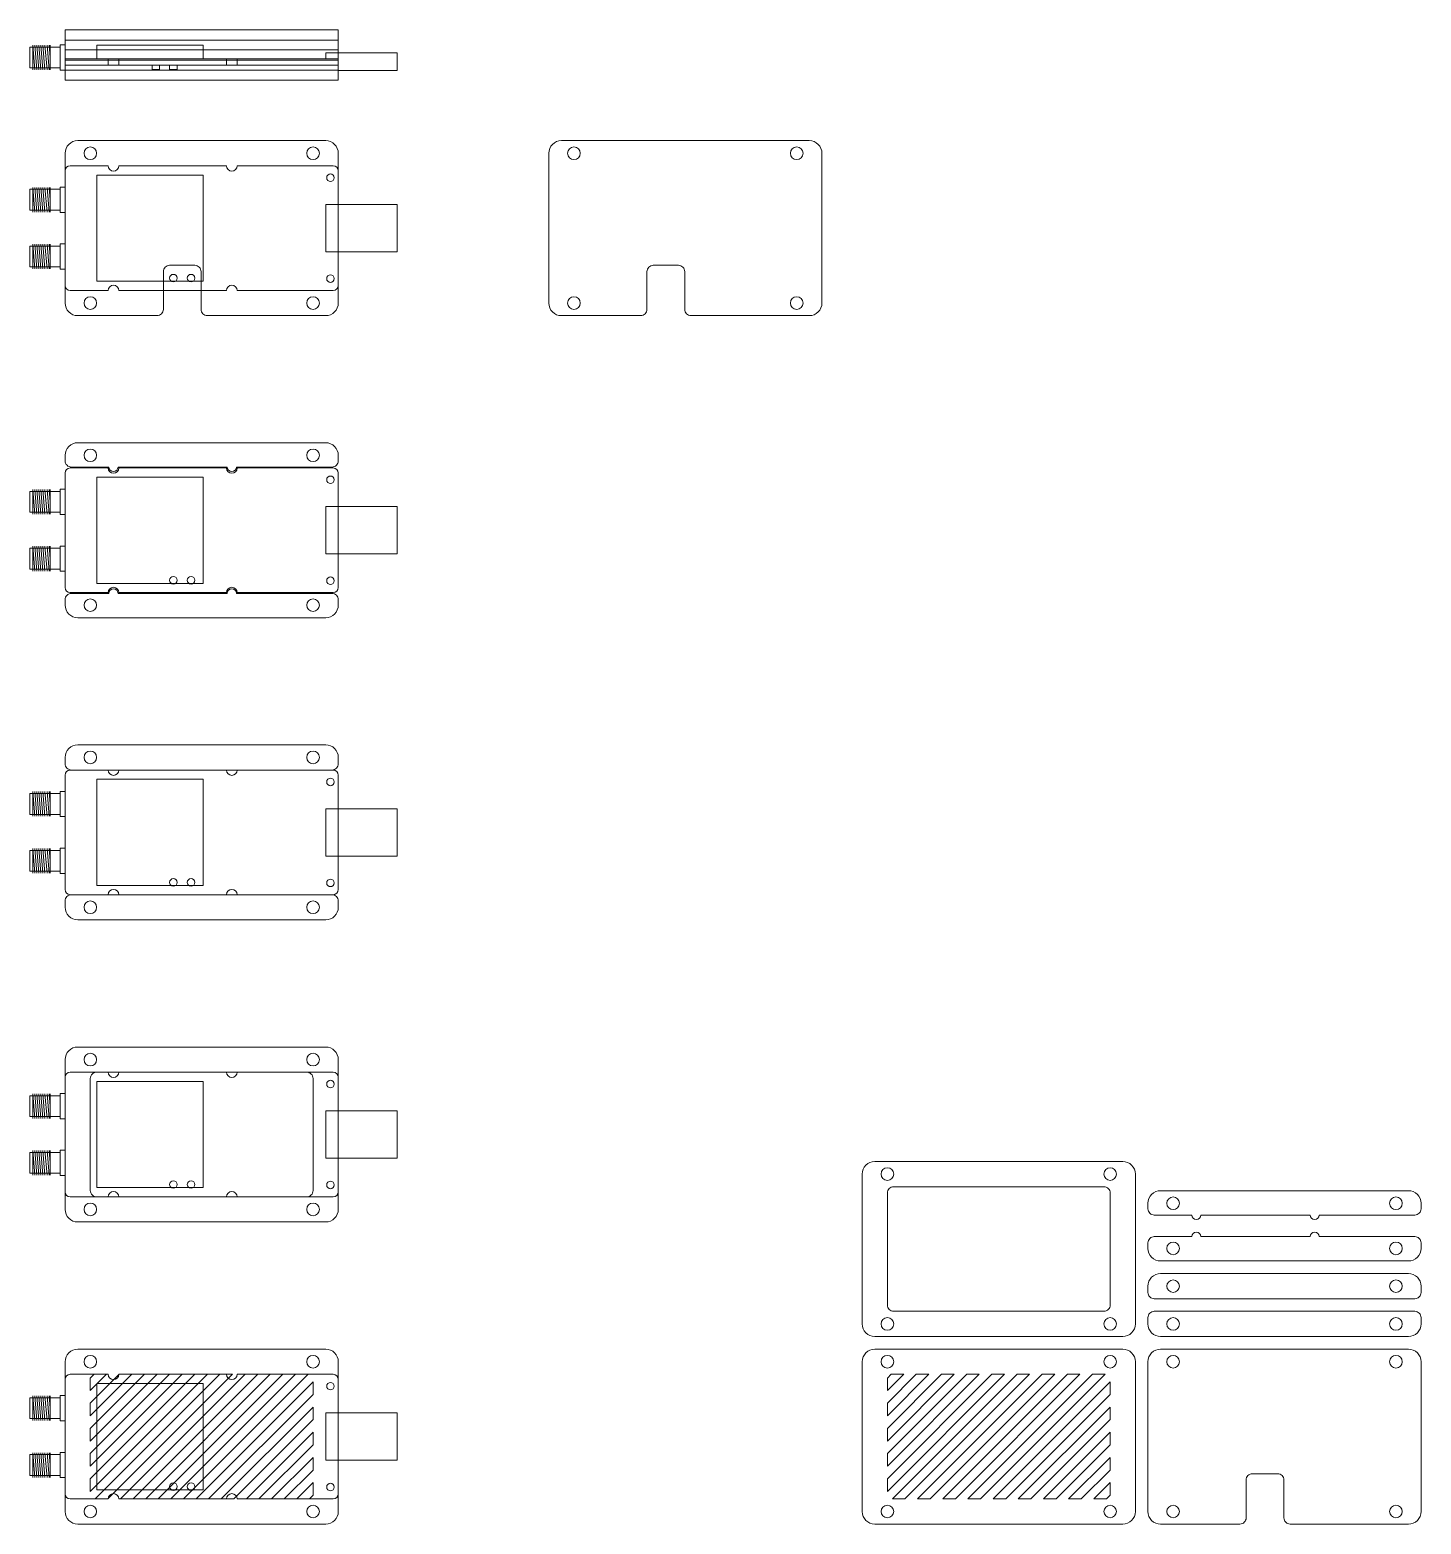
# Model space of a CAD drawing. Header units: inches. Extents: x -0.4 to 13.5, y -12.2 to 2.6.
import ezdxf

# ---------------------------------------------------------------- set-up
doc = ezdxf.new("R2010")
doc.units = ezdxf.units.IN
doc.header["$MEASUREMENT"] = 0
for name, color, linetype, lineweight in [('A-DETL-LWT1', 5, 'Continuous', 0), ('A-DETL-LWT2', 1, 'Continuous', 0), ('A-DETL-LWT3', 8, 'Continuous', 0), ('A-DETL-LWT4', 3, 'Continuous', 0), ('A-DETL-LWT5', 2, 'Continuous', 0), ('A-DETL-LWT8', 136, 'Continuous', 0)]:
    doc.layers.add(name, color=color, linetype=linetype, lineweight=lineweight)

# ---------------------------------------------------------------- blocks, each defined once
blk = doc.blocks.new('LimeSDR Mini Side Profile')
for p, q in [((-3.032, 0.1355), (-3.032, -0.1095)), ((-3.032, 0.1355), (-3.012, -0.1095)), ((-3.012, 0.1355), (-2.992, -0.1095)), ((-2.992, 0.1355), (-2.972, -0.1095)), ((-2.972, 0.1355), (-2.952, -0.1095)), ((-2.952, 0.1355), (-2.932, -0.1095)), ((-2.932, 0.1355), (-2.912, -0.1095)), ((-2.912, 0.1355), (-2.892, -0.1095)), ((-2.892, 0.1355), (-2.872, -0.1095)), ((-2.872, 0.1355), (-2.862, 0.013)), ((-2.862, 0.1355), (-2.862, -0.1095)), ((-1.1095, -0.062), (-1.1095, 0)), ((-1.0045, -0.062), (-1.0045, 0)), ((-2.2845, -0.062), (-2.2845, 0)), ((-2.1795, -0.062), (-2.1795, 0))]:
    blk.add_line(p, q)
for points in [[(-2.762, 0.1165), (-2.762, -0.0905), (-3.062, -0.0905), (-3.062, 0.1165)], [(-2.712, -0.112), (-2.712, 0.138), (-2.762, 0.138), (-2.762, -0.112)], [(-2.397, 0), (-2.397, 0.135), (-1.343, 0.135), (-1.343, 0)], [(-0.125, 0), (-0.125, 0.06), (0.5835, 0.06), (0.5835, -0.115), (0, -0.115), (0, 0)], [(-1.8495, -0.062), (-1.8495, -0.107), (-1.7745, -0.107), (-1.7745, -0.062)], [(-1.6745, -0.062), (-1.6745, -0.107), (-1.5995, -0.107), (-1.5995, -0.062)]]:
    blk.add_lwpolyline(points, close=True)
blk.add_lwpolyline([(-2.712, -0.062), (0, -0.062), (0, 0), (-2.712, 0), (-2.712, -0.062)])
blk = doc.blocks.new('LimeSDR Mini Plan View')
for p, q in [((-0.32, 1.02325), (-0.32, 0.77825)), ((-0.32, 1.02325), (-0.3, 0.77825)), ((-0.3, 1.02325), (-0.28, 0.77825)), ((-0.28, 1.02325), (-0.26, 0.77825)), ((-0.26, 1.02325), (-0.24, 0.77825)), ((-0.24, 1.02325), (-0.22, 0.77825)), ((-0.22, 1.02325), (-0.2, 0.77825)), ((-0.2, 1.02325), (-0.18, 0.77825)), ((-0.18, 1.02325), (-0.16, 0.77825)), ((-0.16, 1.02325), (-0.15, 0.90075)), ((-0.15, 1.02325), (-0.15, 0.77825)), ((-0.32, 0.45925), (-0.32, 0.21425)), ((-0.32, 0.45925), (-0.3, 0.21425)), ((-0.3, 0.45925), (-0.28, 0.21425)), ((-0.28, 0.45925), (-0.26, 0.21425)), ((-0.26, 0.45925), (-0.24, 0.21425)), ((-0.24, 0.45925), (-0.22, 0.21425)), ((-0.22, 0.45925), (-0.2, 0.21425)), ((-0.2, 0.45925), (-0.18, 0.21425)), ((-0.18, 0.45925), (-0.16, 0.21425)), ((-0.16, 0.45925), (-0.15, 0.33675)), ((-0.15, 0.45925), (-0.15, 0.21425))]:
    blk.add_line(p, q)
for points in [[(0.4275, 1.2375), (0.05, 1.2375, 0.41421356), (0, 1.1875), (0, 0.05, 0.41421356), (0.05, 0), (0.4275, 0)], [(1.7075, 0), (2.662, 0, 0.41421356), (2.712, 0.05), (2.712, 1.1875, 0.41421356), (2.662, 1.2375), (1.7075, 1.2375)]]:
    blk.add_lwpolyline(points, format="xyb")
for points in [[(1.6025, 1.2375), (0.5325, 1.2375)], [(0.5325, 0), (1.6025, 0)]]:
    blk.add_lwpolyline(points)
for points in [[(0.315, 1.14575), (0.315, 0.09175), (1.369, 0.09175), (1.369, 1.14575)], [(-0.05, 1.00425), (-0.05, 0.79725), (-0.35, 0.79725), (-0.35, 1.00425)], [(0, 0.77575), (0, 1.02575), (-0.05, 1.02575), (-0.05, 0.77575)], [(2.587, 0.854), (3.2955, 0.854), (3.2955, 0.3835), (2.587, 0.3835)], [(0, 0.21175), (0, 0.46175), (-0.05, 0.46175), (-0.05, 0.21175)], [(-0.05, 0.44025), (-0.05, 0.23325), (-0.35, 0.23325), (-0.35, 0.44025)]]:
    blk.add_lwpolyline(points, close=True)
for centre in [(2.6345, 1.12), (1.075, 0.1225), (1.25, 0.1225), (2.6345, 0.1175)]:
    blk.add_circle(centre, 0.0375)
for centre, start, end in [((0.48, 1.2375), 180, 0), ((1.655, 1.2375), 180, 0), ((0.48, 0), 0, 180), ((1.655, 0), 0, 180)]:
    blk.add_arc(centre, 0.0525, start, end)
blk = doc.blocks.new('L1')
blk.add_lwpolyline([(0.9125, -0.25), (0.125, -0.25, -0.4142136), (0, -0.125), (0, 1.3625, -0.4142136), (0.125, 1.4875), (2.587, 1.4875, -0.4142136), (2.712, 1.3625), (2.712, -0.125, -0.4142136), (2.587, -0.25), (1.4125, -0.25, -0.4142136), (1.35, -0.1875), (1.35, 0.1875, 0.4142136), (1.2875, 0.25), (1.0375, 0.25, 0.4142136), (0.975, 0.1875), (0.975, -0.1875, -0.4142136)], format="xyb", close=True)
for centre in [(0.25, 1.3625), (2.462, 1.3625), (0.25, -0.125), (2.462, -0.125)]:
    blk.add_circle(centre, 0.0625)
blk = doc.blocks.new('L2')
blk.add_lwpolyline([(1.61, -0.008, -1), (1.7, -0.008), (2.65, -0.008, -0.414214), (2.712, -0.07), (2.712, -0.125, -0.414214), (2.587, -0.25), (0.125, -0.25, -0.414214), (0, -0.125), (0, -0.07, -0.414214), (0.063, -0.008), (0.435, -0.008, -1), (0.525, -0.008)], format="xyb", close=True)
for centre in [(0.25, -0.125), (2.462, -0.125)]:
    blk.add_circle(centre, 0.0625)
blk = doc.blocks.new('L3')
blk.add_lwpolyline([(2.712, -0.0625), (2.712, -0.125, -0.4142136), (2.587, -0.25), (0.125, -0.25, -0.4142136), (0, -0.125), (0, -0.0625, -0.4142136), (0.0625, 0), (2.6495, 0, -0.4142136)], format="xyb", close=True)
for centre in [(0.25, -0.125), (2.462, -0.125)]:
    blk.add_circle(centre, 0.0625)
blk = doc.blocks.new('L4')
for points in [[(0.125, 1.4875), (2.587, 1.4875, -0.4142136), (2.712, 1.3625), (2.712, -0.125, -0.4142136), (2.587, -0.25), (0.125, -0.25, -0.4142136), (0, -0.125), (0, 1.3625, -0.4142136)], [(0.3125, 1.2375), (2.3995, 1.2375, -0.4142136), (2.462, 1.175), (2.462, 0.0625, -0.4142136), (2.3995, 0), (0.3125, 0, -0.4142136), (0.25, 0.0625), (0.25, 1.175, -0.4142136)]]:
    blk.add_lwpolyline(points, format="xyb", close=True)
for centre in [(0.25, 1.3625), (2.462, 1.3625), (0.25, -0.125), (2.462, -0.125)]:
    blk.add_circle(centre, 0.0625)
blk = doc.blocks.new('L5')
for p, q in [((0.25, 0.70025), (0.78725, 1.2375)), ((0.25, 0.57525), (0.91225, 1.2375)), ((0.25, 0.45025), (1.03725, 1.2375)), ((0.25, 0.32525), (1.16225, 1.2375)), ((0.25, 0.20025), (1.28725, 1.2375)), ((0.25, 0.07525), (1.41225, 1.2375)), ((0.25, 1.07525), (0.41225, 1.2375)), ((0.25, 0.95025), (0.53725, 1.2375)), ((0.25, 0.82525), (0.66225, 1.2375)), ((0.25, 1.20025), (0.28725, 1.2375)), ((0.29975, 0), (1.53725, 1.2375)), ((0.42475, 0), (1.66225, 1.2375)), ((0.54975, 0), (1.78725, 1.2375)), ((0.67475, 0), (1.91225, 1.2375)), ((0.79975, 0), (2.03725, 1.2375)), ((0.92475, 0), (2.16225, 1.2375)), ((1.04975, 0), (2.28725, 1.2375)), ((1.17475, 0), (2.41225, 1.2375)), ((1.29975, 0), (2.462, 1.16225)), ((1.42475, 0), (2.462, 1.03725)), ((1.54975, 0), (2.462, 0.91225)), ((1.67475, 0), (2.462, 0.78725)), ((1.79975, 0), (2.462, 0.66225)), ((1.92475, 0), (2.462, 0.53725)), ((2.04975, 0), (2.462, 0.41225)), ((2.17475, 0), (2.462, 0.28725)), ((2.29975, 0), (2.462, 0.16225)), ((2.42475, 0), (2.462, 0.03725))]:
    blk.add_line(p, q)
blk.add_lwpolyline([(0.125, 1.4875), (2.587, 1.4875, -0.41421356), (2.712, 1.3625), (2.712, -0.125, -0.41421356), (2.587, -0.25), (0.125, -0.25, -0.41421356), (0, -0.125), (0, 1.3625, -0.41421356)], format="xyb", close=True)
for points in [[(0.25, 1.07525), (0.25, 1.20025)], [(0.28725, 1.2375), (0.41225, 1.2375)], [(0.53725, 1.2375), (0.66225, 1.2375)], [(0.78725, 1.2375), (0.91225, 1.2375)], [(1.03725, 1.2375), (1.16225, 1.2375)], [(1.28725, 1.2375), (1.41225, 1.2375)], [(1.53725, 1.2375), (1.66225, 1.2375)], [(1.78725, 1.2375), (1.91225, 1.2375)], [(2.03725, 1.2375), (2.16225, 1.2375)], [(2.28725, 1.2375), (2.41225, 1.2375)], [(2.462, 1.16225), (2.462, 1.03725)], [(0.25, 0.82525), (0.25, 0.95025)], [(2.462, 0.91225), (2.462, 0.78725)], [(0.25, 0.57525), (0.25, 0.70025)], [(2.462, 0.66225), (2.462, 0.53725)], [(0.25, 0.32525), (0.25, 0.45025)], [(2.462, 0.41225), (2.462, 0.28725)], [(0.25, 0.07525), (0.25, 0.20025)], [(2.462, 0.16225), (2.462, 0.03725)], [(0.42475, 0), (0.29975, 0)], [(0.67475, 0), (0.54975, 0)], [(0.92475, 0), (0.79975, 0)], [(1.17475, 0), (1.04975, 0)], [(1.42475, 0), (1.29975, 0)], [(1.67475, 0), (1.54975, 0)], [(1.92475, 0), (1.79975, 0)], [(2.17475, 0), (2.04975, 0)], [(2.42475, 0), (2.29975, 0)]]:
    blk.add_lwpolyline(points)
for centre in [(0.25, 1.3625), (2.462, 1.3625), (0.25, -0.125), (2.462, -0.125)]:
    blk.add_circle(centre, 0.0625)

msp = doc.modelspace()

# ---------------------------------------------------------------- linework, layer by layer
at = {"layer": 'A-DETL-LWT1'}
msp.add_lwpolyline([(0, 2.188), (2.712, 2.188), (2.712, 2.087), (0, 2.087), (0, 2.188)], dxfattribs=at)
at = {"layer": 'A-DETL-LWT2'}
msp.add_lwpolyline([(0, 2.288), (2.712, 2.288), (2.712, 2.188), (0, 2.188), (0, 2.288)], dxfattribs=at)
at = {"layer": 'A-DETL-LWT3'}
msp.add_lwpolyline([(0, 2.388), (2.712, 2.388), (2.712, 2.288), (0, 2.288), (0, 2.388)], dxfattribs=at)
at = {"layer": 'A-DETL-LWT4'}
msp.add_lwpolyline([(0, 2.487), (2.712, 2.487), (2.712, 2.388), (0, 2.388), (0, 2.487)], dxfattribs=at)
at = {"layer": 'A-DETL-LWT5'}
msp.add_lwpolyline([(0, 2.587), (2.712, 2.587), (2.712, 2.487), (0, 2.487), (0, 2.587)], dxfattribs=at)

# ---------------------------------------------------------------- block references
at = {"layer": 'A-DETL-LWT1'}
for p in [(0, 0), (4.802, 0)]:
    msp.add_blockref('L1', p, dxfattribs=at)
at = {"layer": 'A-DETL-LWT2', "xscale": -1, "rotation": 180}
msp.add_blockref('L2', (0, -1.762), dxfattribs=at)
at = {"layer": 'A-DETL-LWT2'}
msp.add_blockref('L2', (0, -3), dxfattribs=at)
at = {"layer": 'A-DETL-LWT3', "xscale": -1, "rotation": 180}
for name, p in [('L3', (0, -4.762)), ('L2', (10.751, -9.189)), ('L3', (10.751, -10.012))]:
    msp.add_blockref(name, p, dxfattribs=at)
at = {"layer": 'A-DETL-LWT3'}
for name, p in [('L3', (0, -6)), ('L4', (7.914, -10.137)), ('L2', (10.751, -9.387)), ('L3', (10.751, -10.137)), ('L5', (7.914, -12)), ('L1', (10.751, -12))]:
    msp.add_blockref(name, p, dxfattribs=at)
at = {"layer": 'A-DETL-LWT4'}
msp.add_blockref('L4', (0, -9), dxfattribs=at)
at = {"layer": 'A-DETL-LWT5'}
msp.add_blockref('L5', (0, -12), dxfattribs=at)
at = {"layer": 'A-DETL-LWT8'}
for name, p in [('LimeSDR Mini Side Profile', (2.712, 2.3)), ('LimeSDR Mini Plan View', (0, 0)), ('LimeSDR Mini Plan View', (0, -3)), ('LimeSDR Mini Plan View', (0, -6)), ('LimeSDR Mini Plan View', (0, -9)), ('LimeSDR Mini Plan View', (0, -12))]:
    msp.add_blockref(name, p, dxfattribs=at)

doc.saveas('drawing.dxf')
